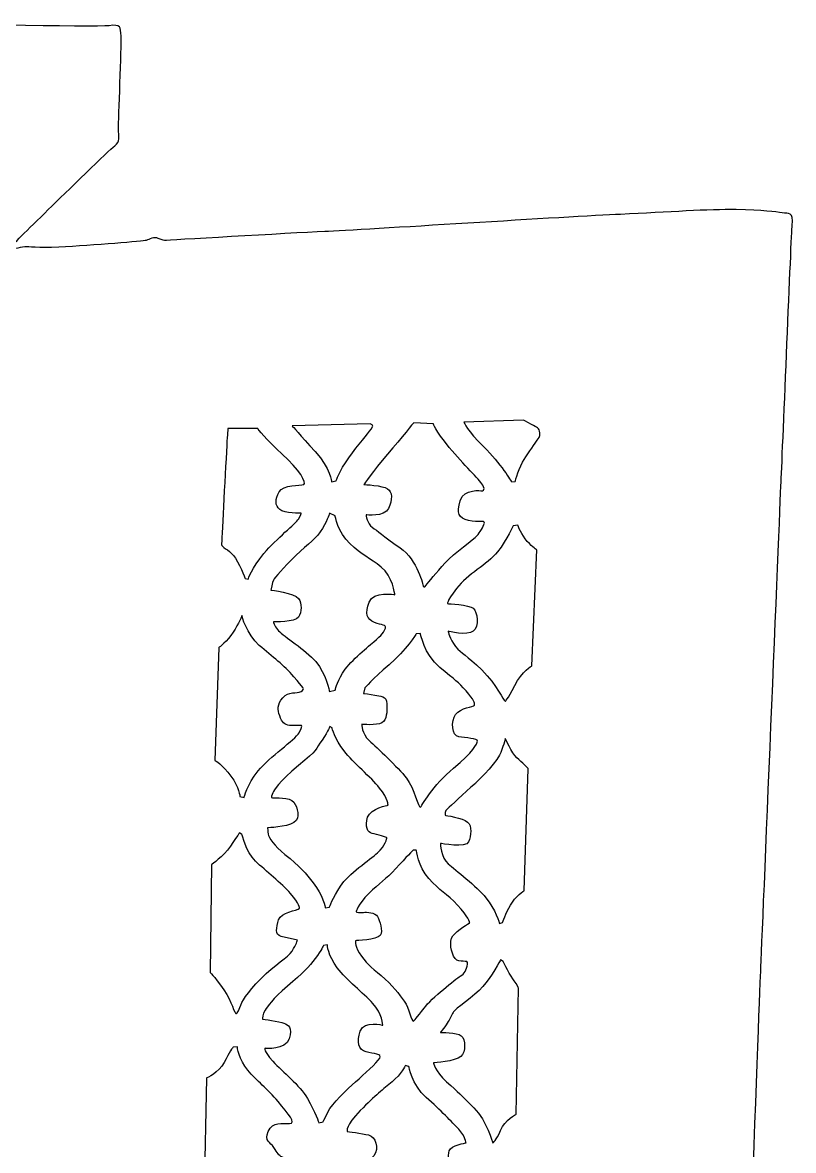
# Model space of a CAD drawing. Header units: centimetres. Extents: x -7.1 to 7.1, y -9.5 to 9.5.
# Drawn here: x 3.822 to 7.127, y 4.623 to 9.463 of the extents above; entities that cross this region are included whole.
import ezdxf

# ---------------------------------------------------------------- set-up
doc = ezdxf.new("R2010")
doc.units = ezdxf.units.CM
doc.header["$MEASUREMENT"] = 0
doc.layers.add('Camada 1', color=7, linetype='Continuous')

msp = doc.modelspace()

# ---------------------------------------------------------------- linework, layer by layer
at = {"layer": 'Camada 1'}
msp.add_open_spline([(3.77103, 8.50102), (3.77103, 8.50102), (3.79119, 8.48985), (3.80246, 8.4943), (3.80246, 8.4943), (3.81352, 8.49872), (3.83162, 8.50102), (3.83831, 8.50102), (3.83831, 8.50102), (3.8409, 8.50102), (3.8903, 8.49509), (3.97743, 8.49935), (3.97743, 8.49935), (4.12517, 8.50628), (4.34367, 8.52525), (4.35213, 8.52793), (4.35213, 8.52793), (4.36557, 8.53238), (4.38602, 8.5456), (4.40391, 8.53682), (4.40391, 8.53682), (4.4218, 8.52793), (4.43296, 8.52793), (4.43296, 8.52793), (4.43296, 8.52793), (4.43296, 8.52793), (4.96501, 8.55926), (5.11752, 8.56598), (5.11752, 8.56598), (5.27008, 8.57273), (6.17874, 8.63094), (6.38535, 8.64004), (6.38535, 8.64004), (6.59196, 8.64912), (6.76487, 8.66256), (6.88144, 8.6602), (6.88144, 8.6602), (6.99796, 8.65785), (7.04956, 8.65112), (7.07879, 8.64676), (7.07879, 8.64676), (7.10803, 8.64231), (7.1271, 8.65327), (7.12147, 8.59276), (7.12147, 8.59276), (7.11877, 8.55926), (7.08107, 7.64235), (7.07435, 7.49201), (7.07435, 7.49201), (7.06768, 7.34173), (6.99357, 5.54573), (6.98685, 5.39098), (6.98685, 5.39098), (6.98008, 5.23625), (6.90835, 3.26738), (6.90369, 3.17994), (6.90369, 3.17994), (6.89903, 3.09252), (6.82524, 1.28748), (6.81847, 1.16426), (6.81847, 1.16426), (6.81175, 1.04104), (6.74653, -0.58011), (6.73536, -0.77749), (6.73536, -0.77749), (6.72843, -0.89928), (6.70739, -1.49684), (6.68766, -1.9883), (6.68766, -1.9883), (6.67541, -2.29434), (6.66218, -2.5485), (6.65686, -2.65434), (6.65686, -2.65434), (6.64347, -2.93014), (6.5919, -3.99504), (6.57846, -4.30007), (6.57846, -4.30007), (6.56502, -4.60503), (6.49969, -5.91657), (6.48863, -6.21044), (6.48863, -6.21044), (6.47746, -6.50437), (6.41897, -7.74187), (6.40547, -7.91901), (6.40547, -7.91901), (6.39198, -8.09625), (6.39198, -8.12779), (6.39198, -8.17256), (6.39198, -8.17256), (6.39198, -8.21733), (6.39404, -8.23058), (6.37854, -8.24193), (6.37854, -8.24193), (6.36293, -8.25323), (6.17193, -8.34721), (6.14962, -8.34284), (6.14962, -8.34284), (6.12729, -8.33839), (6.08694, -8.32932), (6.05995, -8.3226), (6.05995, -8.3226), (6.03302, -8.31588), (5.38005, -8.13678), (5.30594, -8.11202), (5.30594, -8.11202), (5.23183, -8.08715), (4.14333, -7.79119), (4.07161, -7.7733), (4.07161, -7.7733), (3.99988, -7.75547), (3.98644, -7.75311), (3.97064, -7.73967), (3.97064, -7.73967), (3.95482, -7.7262), (3.92352, -7.73065), (3.91002, -7.73065), (3.91002, -7.73065), (3.89663, -7.73065), (3.44105, -7.58931), (3.38054, -7.57587), (3.38054, -7.57587), (3.31987, -7.56243), (3.31987, -7.56243), (3.31987, -7.5446), (3.31987, -7.5446), (3.31987, -7.52663), (3.3422, -6.88095), (3.3422, -6.88095), (3.3422, -6.88095), (3.3422, -6.88095), (3.2816, -6.88095), (3.2816, -6.88095), (3.2816, -6.88095), (3.2816, -6.88095), (3.25911, -6.90786), (3.22781, -6.90111), (3.22781, -6.90111), (3.19648, -6.89439), (3.18736, -6.86079), (3.18736, -6.86079), (3.18736, -6.86079), (3.18736, -6.86079), (3.1718, -7.1858), (3.1718, -7.1858), (3.1718, -7.1858), (3.1718, -7.1858), (3.18535, -7.19697), (3.18291, -7.23284), (3.18291, -7.23284), (3.18063, -7.26874), (3.16714, -7.27991), (3.16714, -7.27991), (3.16714, -7.27991), (3.16714, -7.27991), (3.16269, -7.43697), (3.16269, -7.43697), (3.16269, -7.43697), (3.16269, -7.43697), (3.18063, -7.43025), (3.17386, -7.45041), (3.17386, -7.45041), (3.16714, -7.4706), (3.15597, -7.46158), (3.15597, -7.47504), (3.15597, -7.47504), (3.15597, -7.48848), (3.16269, -7.61194), (3.16269, -7.61194), (3.16269, -7.61194), (3.16269, -7.61194), (3.16973, -7.60723), (3.17179, -7.64327), (3.17179, -7.64327), (3.17385, -7.67917), (3.18317, -7.74196), (3.18534, -7.80694), (3.18534, -7.80694), (3.18735, -7.87195), (3.16272, -9.01781), (3.16272, -9.01781), (3.16272, -9.01781), (3.16272, -9.01781), (3.14256, -9.28917), (3.14256, -9.28917), (3.14256, -9.28917), (3.13346, -9.41233), (3.13139, -9.44141), (3.09099, -9.45284), (3.09099, -9.45284), (3.05069, -9.46414), (2.72073, -9.45951), (2.63995, -9.45951), (2.63995, -9.45951), (2.55912, -9.45951), (2.4245, -9.45512), (2.4245, -9.45512), (2.4245, -9.45512), (2.4245, -9.45512), (2.40635, -9.43697), (2.39966, -9.40564), (2.39966, -9.40564), (2.39299, -9.37431), (2.32327, -9.22615), (2.2516, -9.12312), (2.2516, -9.12312), (2.17977, -9.02012), (2.0589, -8.96633), (1.94878, -8.98879), (1.94878, -8.98879), (1.83877, -9.01133), (1.56508, -9.10095), (1.48198, -9.12778), (1.48198, -9.12778), (1.39887, -9.15474), (0.83333, -9.31381), (0.67847, -9.36088), (0.67847, -9.36088), (0.52364, -9.408), (0.38693, -9.42827), (0.29033, -9.42827), (0.29033, -9.42827), (0.19373, -9.42827), (0.11507, -9.41703), (0.02987, -9.35659), (0.02987, -9.35659), (-0.05533, -9.29595), (-0.08208, -9.2443), (-0.10017, -9.2466), (-0.10017, -9.2466), (-0.11827, -9.24888), (-0.11382, -9.25102), (-0.14512, -9.28023), (-0.14512, -9.28023), (-0.17655, -9.30947), (-0.34501, -9.40366), (-0.36062, -9.40366), (-0.36062, -9.40366), (-0.37615, -9.40366), (-0.41663, -9.40567), (-0.43679, -9.40803), (-0.43679, -9.40803), (-0.45698, -9.41038), (-0.64322, -9.4192), (-0.75993, -9.39223), (-0.75993, -9.39223), (-0.81922, -9.37858), (-0.95874, -9.31868), (-1.0932, -9.26785), (-1.0932, -9.26785), (-1.22364, -9.21864), (-1.34836, -9.17871), (-1.44893, -9.13897), (-1.44893, -9.13897), (-1.65327, -9.05822), (-1.85959, -8.98197), (-2.00106, -8.9349), (-2.00106, -8.9349), (-2.14237, -8.88772), (-2.23455, -8.86338), (-2.31975, -8.87455), (-2.31975, -8.87455), (-2.405, -8.88572), (-2.42746, -8.91032), (-2.43863, -8.91699), (-2.43863, -8.91699), (-2.4498, -8.92371), (-2.47467, -8.92607), (-2.47467, -8.92607), (-2.47467, -8.92607), (-2.47467, -8.92607), (-2.88742, -8.91935), (-2.88742, -8.91935), (-2.88742, -8.91935), (-2.88742, -8.91935), (-2.8965, -9.11189), (-2.8965, -9.15689), (-2.8965, -9.15689), (-2.8965, -9.20189), (-2.91896, -9.20187), (-2.94357, -9.19957), (-2.94357, -9.19957), (-2.96818, -9.19729), (-3.17693, -9.19285), (-3.19945, -9.19285), (-3.19945, -9.19285), (-3.22191, -9.19285), (-3.23308, -9.17496), (-3.23308, -9.14808), (-3.23308, -9.14808), (-3.23308, -9.12112), (-3.2375, -8.9597), (-3.2375, -8.9597), (-3.2375, -8.9597), (-3.2375, -8.9597), (-3.25123, -8.9706), (-3.2556, -8.96184), (-3.2556, -8.96184), (-3.26002, -8.95298), (-3.26465, -8.93025), (-3.27581, -8.92818), (-3.27581, -8.92818), (-3.28698, -8.92609), (-3.29343, -8.91265), (-3.29134, -8.8991), (-3.29134, -8.8991), (-3.28925, -8.88574), (-3.30941, -8.71982), (-3.31616, -8.53585), (-3.31616, -8.53585), (-3.32288, -8.35199), (-3.34312, -7.77345), (-3.3364, -7.70622), (-3.3364, -7.70622), (-3.32963, -7.63899), (-3.28026, -7.53363), (-3.28026, -7.53363), (-3.28026, -7.53363), (-3.28026, -7.53363), (-3.28463, -6.99549), (-3.28463, -6.99549), (-3.28463, -6.99549), (-3.28463, -6.99549), (-3.34104, -7.04253), (-3.37009, -7.02917), (-3.37009, -7.02917), (-3.39914, -7.01565), (-3.42179, -6.9776), (-3.4306, -6.99549), (-3.4306, -6.99549), (-3.43946, -7.0133), (-3.44203, -7.01795), (-3.44412, -7.02917), (-3.44412, -7.02917), (-3.44621, -7.04018), (-3.44412, -7.42139), (-3.44854, -7.44158), (-3.44854, -7.44158), (-3.45293, -7.46174), (-3.45754, -7.4619), (-3.47545, -7.4664), (-3.47545, -7.4664), (-3.49334, -7.47077), (-4.53013, -7.77345), (-4.53013, -7.77345), (-4.53013, -7.77345), (-4.53013, -7.77345), (-5.29524, -7.99305), (-5.31106, -8.00207), (-5.31106, -8.00207), (-5.3268, -8.01109), (-5.38954, -8.03342), (-5.4524, -8.04911), (-5.4524, -8.04911), (-5.51532, -8.06501), (-6.20204, -8.25768), (-6.20204, -8.25768), (-6.20204, -8.25768), (-6.20204, -8.25768), (-6.4535, -8.15682), (-6.4535, -8.15682), (-6.4535, -8.15682), (-6.4535, -8.15682), (-6.46231, -8.10168), (-6.46863, -7.99706), (-6.46863, -7.99706), (-6.48443, -7.73861), (-6.50729, -7.2575), (-6.50729, -7.14105), (-6.50729, -7.14105), (-6.50729, -6.97727), (-6.58137, -5.51966), (-6.5791, -5.42107), (-6.5791, -5.42107), (-6.57683, -5.32248), (-6.6712, -3.23969), (-6.67565, -3.09379), (-6.67565, -3.09379), (-6.6801, -2.94795), (-6.74973, -1.237), (-6.75648, -1.11153), (-6.75648, -1.11153), (-6.7632, -0.98593), (-6.77437, -0.55106), (-6.77437, -0.55106), (-6.77437, -0.55106), (-6.77437, -0.55106), (-6.81033, -0.53296), (-6.81033, -0.41861), (-6.81033, -0.41861), (-6.81033, -0.30431), (-6.77892, -0.25737), (-6.77665, -0.24838), (-6.77665, -0.24838), (-6.77437, -0.23928), (-6.78782, -0.10704), (-6.79454, -0.03745), (-6.79454, -0.03745), (-6.80126, 0.03214), (-6.83931, 1.10843), (-6.83931, 1.14876), (-6.83931, 1.14876), (-6.83931, 1.18909), (-6.81685, 1.20252), (-6.81243, 1.22271), (-6.81243, 1.22271), (-6.80798, 1.2429), (-6.80825, 1.25869), (-6.82378, 1.26983), (-6.82378, 1.26983), (-6.83931, 1.28092), (-6.85074, 1.29425), (-6.85074, 1.31899), (-6.85074, 1.31899), (-6.85074, 1.34383), (-6.87744, 2.04778), (-6.87979, 2.14198), (-6.87979, 2.14198), (-6.88207, 2.23617), (-6.95173, 4.03452), (-6.95173, 4.0614), (-6.95173, 4.0614), (-6.95173, 4.08833), (-6.99631, 5.31492), (-7.00094, 5.4875), (-7.00094, 5.4875), (-7.00552, 5.66006), (-7.06153, 7.03701), (-7.06386, 7.06156), (-7.06386, 7.06156), (-7.06614, 7.08617), (-7.11979, 8.4652), (-7.12209, 8.57275), (-7.12209, 8.57275), (-7.12444, 8.68038), (-7.11751, 8.67602), (-7.06825, 8.68038), (-7.06825, 8.68038), (-7.01904, 8.68475), (-6.89108, 8.69618), (-6.74302, 8.6871), (-6.74302, 8.6871), (-6.59483, 8.67802), (-6.07862, 8.66458), (-6.0651, 8.65114), (-6.0651, 8.65114), (-6.05166, 8.63767), (-6.04486, 8.63333), (-6.04486, 8.63333), (-6.04486, 8.63333), (-6.04486, 8.63333), (-6.04486, 8.64468), (-5.99107, 8.64005), (-5.99107, 8.64005), (-5.93715, 8.63539), (-4.85119, 8.57274), (-4.85119, 8.57274), (-4.85119, 8.57274), (-4.85119, 8.57274), (-3.91073, 8.51223), (-3.91073, 8.51223), (-3.91073, 8.51223), (-3.91073, 8.51223), (-3.90401, 8.52797), (-3.90401, 8.52797), (-3.90401, 8.52797), (-3.90401, 8.52797), (-4.02516, 8.59507), (-4.15539, 8.70498), (-4.15539, 8.70498), (-4.28562, 8.81491), (-4.38661, 8.91374), (-4.40005, 8.93834), (-4.40005, 8.93834), (-4.41349, 8.96289), (-4.40677, 9.03227), (-4.40677, 9.04806), (-4.40677, 9.04806), (-4.40677, 9.06378), (-4.41563, 9.28349), (-4.41794, 9.35072), (-4.41794, 9.35072), (-4.42025, 9.41795), (-4.40005, 9.41824), (-4.35735, 9.42266), (-4.35735, 9.42266), (-4.31465, 9.42705), (-3.89258, 9.43377), (-3.79622, 9.43814), (-3.79622, 9.43814), (-3.69986, 9.44256), (-2.67658, 9.44722), (-2.48807, 9.44722), (-2.48807, 9.44722), (-2.29955, 9.44722), (-1.2, 9.45373), (-1.08102, 9.45161), (-1.08102, 9.45161), (-0.96188, 9.4496), (0.05449, 9.45187), (0.20488, 9.45632), (0.20488, 9.45632), (0.35538, 9.46066), (1.19014, 9.45373), (1.68157, 9.45838), (1.68157, 9.45838), (2.17306, 9.46304), (3.09101, 9.45838), (3.24354, 9.45838), (3.24354, 9.45838), (3.39607, 9.45838), (4.14127, 9.44285), (4.19284, 9.4496), (4.19284, 9.4496), (4.24441, 9.45632), (4.24208, 9.44486), (4.24441, 9.40454), (4.24441, 9.40454), (4.24669, 9.36419), (4.23324, 9.04135), (4.23324, 9.00766), (4.23324, 9.00766), (4.23324, 8.97403), (4.24208, 8.95152), (4.21747, 8.93363), (4.21747, 8.93363), (4.19281, 8.91582), (4.00575, 8.73144), (3.93251, 8.66018), (3.93251, 8.66018), (3.84276, 8.5727), (3.77103, 8.50102), (3.77103, 8.50102)], degree=3, knots=[0, 0, 0, 0, 0.0074627, 0.0074627, 0.0074627, 0.0074627, 0.0149254, 0.0149254, 0.0149254, 0.0149254, 0.0223881, 0.0223881, 0.0223881, 0.0223881, 0.0298507, 0.0298507, 0.0298507, 0.0298507, 0.0373134, 0.0373134, 0.0373134, 0.0373134, 0.0447761, 0.0447761, 0.0447761, 0.0447761, 0.0522388, 0.0522388, 0.0522388, 0.0522388, 0.0597015, 0.0597015, 0.0597015, 0.0597015, 0.0671642, 0.0671642, 0.0671642, 0.0671642, 0.0746269, 0.0746269, 0.0746269, 0.0746269, 0.0820896, 0.0820896, 0.0820896, 0.0820896, 0.0895522, 0.0895522, 0.0895522, 0.0895522, 0.0970149, 0.0970149, 0.0970149, 0.0970149, 0.1044776, 0.1044776, 0.1044776, 0.1044776, 0.1119403, 0.1119403, 0.1119403, 0.1119403, 0.119403, 0.119403, 0.119403, 0.119403, 0.1268657, 0.1268657, 0.1268657, 0.1268657, 0.1343284, 0.1343284, 0.1343284, 0.1343284, 0.141791, 0.141791, 0.141791, 0.141791, 0.1492537, 0.1492537, 0.1492537, 0.1492537, 0.1567164, 0.1567164, 0.1567164, 0.1567164, 0.1641791, 0.1641791, 0.1641791, 0.1641791, 0.1716418, 0.1716418, 0.1716418, 0.1716418, 0.1791045, 0.1791045, 0.1791045, 0.1791045, 0.1865672, 0.1865672, 0.1865672, 0.1865672, 0.1940299, 0.1940299, 0.1940299, 0.1940299, 0.2014925, 0.2014925, 0.2014925, 0.2014925, 0.2089552, 0.2089552, 0.2089552, 0.2089552, 0.2164179, 0.2164179, 0.2164179, 0.2164179, 0.2238806, 0.2238806, 0.2238806, 0.2238806, 0.2313433, 0.2313433, 0.2313433, 0.2313433, 0.238806, 0.238806, 0.238806, 0.238806, 0.2462687, 0.2462687, 0.2462687, 0.2462687, 0.2537313, 0.2537313, 0.2537313, 0.2537313, 0.261194, 0.261194, 0.261194, 0.261194, 0.2686567, 0.2686567, 0.2686567, 0.2686567, 0.2761194, 0.2761194, 0.2761194, 0.2761194, 0.2835821, 0.2835821, 0.2835821, 0.2835821, 0.2910448, 0.2910448, 0.2910448, 0.2910448, 0.2985075, 0.2985075, 0.2985075, 0.2985075, 0.3059701, 0.3059701, 0.3059701, 0.3059701, 0.3134328, 0.3134328, 0.3134328, 0.3134328, 0.3208955, 0.3208955, 0.3208955, 0.3208955, 0.3283582, 0.3283582, 0.3283582, 0.3283582, 0.3358209, 0.3358209, 0.3358209, 0.3358209, 0.3432836, 0.3432836, 0.3432836, 0.3432836, 0.3507463, 0.3507463, 0.3507463, 0.3507463, 0.358209, 0.358209, 0.358209, 0.358209, 0.3656716, 0.3656716, 0.3656716, 0.3656716, 0.3731343, 0.3731343, 0.3731343, 0.3731343, 0.380597, 0.380597, 0.380597, 0.380597, 0.3880597, 0.3880597, 0.3880597, 0.3880597, 0.3955224, 0.3955224, 0.3955224, 0.3955224, 0.4029851, 0.4029851, 0.4029851, 0.4029851, 0.4104478, 0.4104478, 0.4104478, 0.4104478, 0.4179104, 0.4179104, 0.4179104, 0.4179104, 0.4253731, 0.4253731, 0.4253731, 0.4253731, 0.4328358, 0.4328358, 0.4328358, 0.4328358, 0.4402985, 0.4402985, 0.4402985, 0.4402985, 0.4477612, 0.4477612, 0.4477612, 0.4477612, 0.4552239, 0.4552239, 0.4552239, 0.4552239, 0.4626866, 0.4626866, 0.4626866, 0.4626866, 0.4701493, 0.4701493, 0.4701493, 0.4701493, 0.4776119, 0.4776119, 0.4776119, 0.4776119, 0.4850746, 0.4850746, 0.4850746, 0.4850746, 0.4925373, 0.4925373, 0.4925373, 0.4925373, 0.5, 0.5, 0.5, 0.5, 0.5074627, 0.5074627, 0.5074627, 0.5074627, 0.5149254, 0.5149254, 0.5149254, 0.5149254, 0.5223881, 0.5223881, 0.5223881, 0.5223881, 0.5298507, 0.5298507, 0.5298507, 0.5298507, 0.5373134, 0.5373134, 0.5373134, 0.5373134, 0.5447761, 0.5447761, 0.5447761, 0.5447761, 0.5522388, 0.5522388, 0.5522388, 0.5522388, 0.5597015, 0.5597015, 0.5597015, 0.5597015, 0.5671642, 0.5671642, 0.5671642, 0.5671642, 0.5746269, 0.5746269, 0.5746269, 0.5746269, 0.5820896, 0.5820896, 0.5820896, 0.5820896, 0.5895522, 0.5895522, 0.5895522, 0.5895522, 0.5970149, 0.5970149, 0.5970149, 0.5970149, 0.6044776, 0.6044776, 0.6044776, 0.6044776, 0.6119403, 0.6119403, 0.6119403, 0.6119403, 0.619403, 0.619403, 0.619403, 0.619403, 0.6268657, 0.6268657, 0.6268657, 0.6268657, 0.6343284, 0.6343284, 0.6343284, 0.6343284, 0.641791, 0.641791, 0.641791, 0.641791, 0.6492537, 0.6492537, 0.6492537, 0.6492537, 0.6567164, 0.6567164, 0.6567164, 0.6567164, 0.6641791, 0.6641791, 0.6641791, 0.6641791, 0.6716418, 0.6716418, 0.6716418, 0.6716418, 0.6791045, 0.6791045, 0.6791045, 0.6791045, 0.6865672, 0.6865672, 0.6865672, 0.6865672, 0.6940299, 0.6940299, 0.6940299, 0.6940299, 0.7014925, 0.7014925, 0.7014925, 0.7014925, 0.7089552, 0.7089552, 0.7089552, 0.7089552, 0.7164179, 0.7164179, 0.7164179, 0.7164179, 0.7238806, 0.7238806, 0.7238806, 0.7238806, 0.7313433, 0.7313433, 0.7313433, 0.7313433, 0.738806, 0.738806, 0.738806, 0.738806, 0.7462687, 0.7462687, 0.7462687, 0.7462687, 0.7537313, 0.7537313, 0.7537313, 0.7537313, 0.761194, 0.761194, 0.761194, 0.761194, 0.7686567, 0.7686567, 0.7686567, 0.7686567, 0.7761194, 0.7761194, 0.7761194, 0.7761194, 0.7835821, 0.7835821, 0.7835821, 0.7835821, 0.7910448, 0.7910448, 0.7910448, 0.7910448, 0.7985075, 0.7985075, 0.7985075, 0.7985075, 0.8059701, 0.8059701, 0.8059701, 0.8059701, 0.8134328, 0.8134328, 0.8134328, 0.8134328, 0.8208955, 0.8208955, 0.8208955, 0.8208955, 0.8283582, 0.8283582, 0.8283582, 0.8283582, 0.8358209, 0.8358209, 0.8358209, 0.8358209, 0.8432836, 0.8432836, 0.8432836, 0.8432836, 0.8507463, 0.8507463, 0.8507463, 0.8507463, 0.858209, 0.858209, 0.858209, 0.858209, 0.8656716, 0.8656716, 0.8656716, 0.8656716, 0.8731343, 0.8731343, 0.8731343, 0.8731343, 0.880597, 0.880597, 0.880597, 0.880597, 0.8880597, 0.8880597, 0.8880597, 0.8880597, 0.8955224, 0.8955224, 0.8955224, 0.8955224, 0.9029851, 0.9029851, 0.9029851, 0.9029851, 0.9104478, 0.9104478, 0.9104478, 0.9104478, 0.9179104, 0.9179104, 0.9179104, 0.9179104, 0.9253731, 0.9253731, 0.9253731, 0.9253731, 0.9328358, 0.9328358, 0.9328358, 0.9328358, 0.9402985, 0.9402985, 0.9402985, 0.9402985, 0.9477612, 0.9477612, 0.9477612, 0.9477612, 0.9552239, 0.9552239, 0.9552239, 0.9552239, 0.9626866, 0.9626866, 0.9626866, 0.9626866, 0.9701493, 0.9701493, 0.9701493, 0.9701493, 0.9776119, 0.9776119, 0.9776119, 0.9776119, 0.9850746, 0.9850746, 0.9850746, 0.9850746, 1, 1, 1, 1], dxfattribs=at)
at = {"layer": 'Camada 1', "color": 7}
for points, knots in [([(5.58419, 7.7409), (5.58419, 7.7409), (5.58853, 7.71629), (5.65147, 7.64001), (5.65147, 7.64001), (5.71441, 7.56362), (5.77932, 7.50341), (5.79524, 7.47851), (5.79524, 7.47851), (5.81096, 7.45377), (5.79079, 7.45377), (5.79079, 7.45377), (5.79079, 7.45377), (5.79079, 7.45377), (5.71411, 7.46507), (5.69861, 7.41128), (5.69861, 7.41128), (5.68305, 7.35749), (5.68977, 7.33706), (5.73457, 7.3259), (5.73457, 7.3259), (5.77931, 7.31473), (5.80423, 7.33061), (5.80196, 7.31473), (5.80196, 7.31473), (5.79958, 7.29899), (5.78151, 7.27417), (5.77034, 7.26073), (5.77034, 7.26073), (5.75917, 7.24729), (5.67165, 7.18673), (5.6336, 7.14431), (5.6336, 7.14431), (5.59553, 7.10187), (5.56187, 7.06147), (5.55277, 7.048), (5.55277, 7.048), (5.54377, 7.03456), (5.53933, 7.04565), (5.53933, 7.04565), (5.53933, 7.04565), (5.53933, 7.04565), (5.517, 7.15564), (5.44067, 7.20943), (5.44067, 7.20943), (5.36428, 7.26319), (5.34389, 7.28137), (5.32161, 7.2969), (5.32161, 7.2969), (5.29928, 7.31246), (5.29462, 7.35074), (5.29462, 7.35074), (5.29462, 7.35074), (5.29462, 7.35074), (5.37339, 7.33957), (5.39125, 7.37767), (5.39125, 7.37767), (5.40914, 7.41572), (5.40697, 7.44932), (5.3868, 7.46279), (5.3868, 7.46279), (5.36664, 7.47623), (5.28583, 7.48068), (5.28583, 7.48068), (5.28583, 7.48068), (5.28583, 7.48068), (5.32406, 7.53675), (5.3868, 7.61078), (5.3868, 7.61078), (5.44948, 7.68481), (5.49893, 7.74553), (5.49893, 7.74553), (5.49893, 7.74553), (5.49893, 7.74553), (5.58419, 7.7409), (5.58419, 7.7409)], [0, 0, 0, 0, 0.05, 0.05, 0.05, 0.05, 0.1, 0.1, 0.1, 0.1, 0.15, 0.15, 0.15, 0.15, 0.2, 0.2, 0.2, 0.2, 0.25, 0.25, 0.25, 0.25, 0.3, 0.3, 0.3, 0.3, 0.35, 0.35, 0.35, 0.35, 0.4, 0.4, 0.4, 0.4, 0.45, 0.45, 0.45, 0.45, 0.5, 0.5, 0.5, 0.5, 0.55, 0.55, 0.55, 0.55, 0.6, 0.6, 0.6, 0.6, 0.65, 0.65, 0.65, 0.65, 0.7, 0.7, 0.7, 0.7, 0.75, 0.75, 0.75, 0.75, 0.8, 0.8, 0.8, 0.8, 0.85, 0.85, 0.85, 0.85, 0.9, 0.9, 0.9, 0.9, 1, 1, 1, 1]), ([(5.71442, 7.74749), (5.71442, 7.74749), (5.97022, 7.75651), (5.97022, 7.75651), (5.97022, 7.75651), (5.97022, 7.75651), (5.97932, 7.75206), (6.0039, 7.73862), (6.0039, 7.73862), (6.02851, 7.72515), (6.03779, 7.72285), (6.03986, 7.70264), (6.03986, 7.70264), (6.04192, 7.68245), (6.0352, 7.68039), (6.02848, 7.67137), (6.02848, 7.67137), (6.02176, 7.66229), (5.99271, 7.61732), (5.97257, 7.58826), (5.97257, 7.58826), (5.9523, 7.55929), (5.93423, 7.49412), (5.93423, 7.49412), (5.93423, 7.49412), (5.93423, 7.49412), (5.91862, 7.49198), (5.91862, 7.49198), (5.91862, 7.49198), (5.91862, 7.49198), (5.87129, 7.57252), (5.79956, 7.64213), (5.79956, 7.64213), (5.72786, 7.71169), (5.71442, 7.74749), (5.71442, 7.74749)], [0, 0, 0, 0, 0.1, 0.1, 0.1, 0.1, 0.2, 0.2, 0.2, 0.2, 0.3, 0.3, 0.3, 0.3, 0.4, 0.4, 0.4, 0.4, 0.5, 0.5, 0.5, 0.5, 0.6, 0.6, 0.6, 0.6, 0.7, 0.7, 0.7, 0.7, 0.8, 0.8, 0.8, 0.8, 1, 1, 1, 1]), ([(4.83013, 7.72071), (4.83013, 7.72071), (4.86402, 7.67573), (4.9357, 7.6108), (4.9357, 7.6108), (5.00753, 7.54584), (5.04339, 7.48507), (5.0277, 7.4807), (5.0277, 7.4807), (5.01188, 7.47625), (4.94041, 7.4807), (4.92229, 7.44935), (4.92229, 7.44935), (4.90419, 7.418), (4.90419, 7.39088), (4.92441, 7.37304), (4.92441, 7.37304), (4.94462, 7.35515), (5.01654, 7.35748), (5.01654, 7.35748), (5.01654, 7.35748), (5.01654, 7.35748), (5.01633, 7.35285), (5.00516, 7.33264), (5.00516, 7.33264), (4.99405, 7.31248), (4.91089, 7.24967), (4.85705, 7.18474), (4.85705, 7.18474), (4.80321, 7.11978), (4.78971, 7.07499), (4.78971, 7.07499), (4.78971, 7.07499), (4.78971, 7.07499), (4.77622, 7.07703), (4.77622, 7.07703), (4.77622, 7.07703), (4.77622, 7.07703), (4.7495, 7.14897), (4.72703, 7.17585), (4.72703, 7.17585), (4.70454, 7.20273), (4.67525, 7.21175), (4.67525, 7.22292), (4.67525, 7.22292), (4.67525, 7.23112), (4.68978, 7.50822), (4.69758, 7.64837), (4.69758, 7.64837), (4.70033, 7.69946), (4.70218, 7.72068), (4.70218, 7.72068), (4.70218, 7.72068), (4.70218, 7.72068), (4.83013, 7.72069), (4.83013, 7.72069), (4.83013, 7.72069), (4.83013, 7.72069), (4.83013, 7.72071), (4.83013, 7.72071)], [0, 0, 0, 0, 0.0625, 0.0625, 0.0625, 0.0625, 0.125, 0.125, 0.125, 0.125, 0.1875, 0.1875, 0.1875, 0.1875, 0.25, 0.25, 0.25, 0.25, 0.3125, 0.3125, 0.3125, 0.3125, 0.375, 0.375, 0.375, 0.375, 0.4375, 0.4375, 0.4375, 0.4375, 0.5, 0.5, 0.5, 0.5, 0.5625, 0.5625, 0.5625, 0.5625, 0.625, 0.625, 0.625, 0.625, 0.6875, 0.6875, 0.6875, 0.6875, 0.75, 0.75, 0.75, 0.75, 0.8125, 0.8125, 0.8125, 0.8125, 0.875, 0.875, 0.875, 0.875, 1, 1, 1, 1]), ([(5.31275, 7.7409), (5.31275, 7.7409), (5.33296, 7.73862), (5.3172, 7.71841), (5.3172, 7.71841), (5.30138, 7.69825), (5.26315, 7.65319), (5.22068, 7.59498), (5.22068, 7.59498), (5.17821, 7.53677), (5.16673, 7.4964), (5.16673, 7.4964), (5.16673, 7.4964), (5.16673, 7.4964), (5.14657, 7.49198), (5.14657, 7.49198), (5.14657, 7.49198), (5.14657, 7.49198), (5.14239, 7.55006), (5.07717, 7.62186), (5.07717, 7.62186), (5.0119, 7.6938), (4.97822, 7.73185), (4.97822, 7.73185), (4.97822, 7.73185), (4.97822, 7.73185), (5.31275, 7.7409), (5.31275, 7.7409)], [0, 0, 0, 0, 0.125, 0.125, 0.125, 0.125, 0.25, 0.25, 0.25, 0.25, 0.375, 0.375, 0.375, 0.375, 0.5, 0.5, 0.5, 0.5, 0.625, 0.625, 0.625, 0.625, 0.75, 0.75, 0.75, 0.75, 1, 1, 1, 1]), ([(5.16236, 7.34609), (5.16236, 7.34609), (5.17331, 7.2768), (5.22499, 7.22737), (5.22499, 7.22737), (5.27677, 7.17795), (5.31066, 7.1645), (5.35987, 7.12648), (5.35987, 7.12648), (5.40916, 7.08841), (5.41816, 7.00768), (5.41816, 7.00768), (5.41816, 7.00768), (5.41816, 7.00768), (5.32603, 7.02541), (5.3082, 6.97622), (5.3082, 6.97622), (5.29021, 6.92701), (5.29703, 6.90219), (5.33064, 6.88872), (5.33064, 6.88872), (5.36432, 6.87528), (5.38221, 6.87994), (5.37776, 6.86417), (5.37776, 6.86417), (5.37342, 6.84837), (5.36199, 6.83512), (5.32836, 6.80588), (5.32836, 6.80588), (5.29468, 6.77664), (5.22067, 6.7164), (5.19369, 6.67137), (5.19369, 6.67137), (5.1667, 6.62639), (5.16236, 6.59742), (5.16236, 6.59742), (5.16236, 6.59742), (5.16236, 6.59742), (5.13765, 6.59271), (5.13765, 6.59271), (5.13765, 6.59271), (5.13765, 6.59271), (5.124, 6.6688), (5.07915, 6.72056), (5.07915, 6.72056), (5.03441, 6.77229), (4.94241, 6.8284), (4.91998, 6.85301), (4.91998, 6.85301), (4.89744, 6.87764), (4.89744, 6.89108), (4.89744, 6.89108), (4.89744, 6.89108), (4.89744, 6.89108), (4.99171, 6.8887), (5.00513, 6.91124), (5.00513, 6.91124), (5.01862, 6.9337), (5.02069, 6.96947), (5.00513, 6.99191), (5.00513, 6.99191), (4.98957, 7.01445), (4.88628, 7.02787), (4.88628, 7.02787), (4.88628, 7.02787), (4.88628, 7.02787), (4.89279, 7.06131), (4.89745, 7.07031), (4.89745, 7.07031), (4.90205, 7.07941), (4.94013, 7.12436), (4.99402, 7.17588), (4.99402, 7.17588), (5.04781, 7.22737), (5.08385, 7.2497), (5.10848, 7.2923), (5.10848, 7.2923), (5.13309, 7.335), (5.13764, 7.35752), (5.13764, 7.35752), (5.13764, 7.35752), (5.13764, 7.35752), (5.16236, 7.34609), (5.16236, 7.34609)], [0, 0, 0, 0, 0.0454545, 0.0454545, 0.0454545, 0.0454545, 0.0909091, 0.0909091, 0.0909091, 0.0909091, 0.1363636, 0.1363636, 0.1363636, 0.1363636, 0.1818182, 0.1818182, 0.1818182, 0.1818182, 0.2272727, 0.2272727, 0.2272727, 0.2272727, 0.2727273, 0.2727273, 0.2727273, 0.2727273, 0.3181818, 0.3181818, 0.3181818, 0.3181818, 0.3636364, 0.3636364, 0.3636364, 0.3636364, 0.4090909, 0.4090909, 0.4090909, 0.4090909, 0.4545455, 0.4545455, 0.4545455, 0.4545455, 0.5, 0.5, 0.5, 0.5, 0.5454545, 0.5454545, 0.5454545, 0.5454545, 0.5909091, 0.5909091, 0.5909091, 0.5909091, 0.6363636, 0.6363636, 0.6363636, 0.6363636, 0.6818182, 0.6818182, 0.6818182, 0.6818182, 0.7272727, 0.7272727, 0.7272727, 0.7272727, 0.7727273, 0.7727273, 0.7727273, 0.7727273, 0.8181818, 0.8181818, 0.8181818, 0.8181818, 0.8636364, 0.8636364, 0.8636364, 0.8636364, 0.9090909, 0.9090909, 0.9090909, 0.9090909, 1, 1, 1, 1]), ([(5.94564, 7.30574), (5.94564, 7.30574), (5.96146, 7.26325), (5.98604, 7.23637), (5.98604, 7.23637), (6.01065, 7.20946), (6.02639, 7.20047), (6.02639, 7.20047), (6.02639, 7.20047), (6.02639, 7.20047), (6.00618, 6.70268), (6.00618, 6.70268), (6.00618, 6.70268), (6.00618, 6.70268), (5.96371, 6.68035), (5.93207, 6.61756), (5.93207, 6.61756), (5.90056, 6.55469), (5.89177, 6.55028), (5.89177, 6.55028), (5.89177, 6.55028), (5.88267, 6.55491), (5.85809, 6.61756), (5.7908, 6.68479), (5.7908, 6.68479), (5.72341, 6.7521), (5.70534, 6.7521), (5.67835, 6.7857), (5.67835, 6.7857), (5.65147, 6.81933), (5.64702, 6.85066), (5.64702, 6.85066), (5.64702, 6.85066), (5.64702, 6.85066), (5.72785, 6.83047), (5.75471, 6.85066), (5.75471, 6.85066), (5.7817, 6.8709), (5.7726, 6.9335), (5.75471, 6.9493), (5.75471, 6.9493), (5.73682, 6.96504), (5.64475, 6.96949), (5.64475, 6.96949), (5.64475, 6.96949), (5.64475, 6.96949), (5.63586, 6.97203), (5.68304, 7.03463), (5.68304, 7.03463), (5.73011, 7.09723), (5.81322, 7.13528), (5.85806, 7.1915), (5.85806, 7.1915), (5.90291, 7.24757), (5.92534, 7.30368), (5.92534, 7.30368), (5.92534, 7.30368), (5.92534, 7.30368), (5.94564, 7.30574), (5.94564, 7.30574)], [0, 0, 0, 0, 0.0625, 0.0625, 0.0625, 0.0625, 0.125, 0.125, 0.125, 0.125, 0.1875, 0.1875, 0.1875, 0.1875, 0.25, 0.25, 0.25, 0.25, 0.3125, 0.3125, 0.3125, 0.3125, 0.375, 0.375, 0.375, 0.375, 0.4375, 0.4375, 0.4375, 0.4375, 0.5, 0.5, 0.5, 0.5, 0.5625, 0.5625, 0.5625, 0.5625, 0.625, 0.625, 0.625, 0.625, 0.6875, 0.6875, 0.6875, 0.6875, 0.75, 0.75, 0.75, 0.75, 0.8125, 0.8125, 0.8125, 0.8125, 0.875, 0.875, 0.875, 0.875, 1, 1, 1, 1]), ([(4.76282, 6.91794), (4.76282, 6.91794), (4.78071, 6.83954), (4.83688, 6.79007), (4.83688, 6.79007), (4.89305, 6.74073), (4.94462, 6.70495), (4.98494, 6.65561), (4.98494, 6.65561), (5.02545, 6.60619), (5.03672, 6.60383), (5.01656, 6.59269), (5.01656, 6.59269), (4.9964, 6.58158), (4.96251, 6.59481), (4.9379, 6.56576), (4.9379, 6.56576), (4.91324, 6.53679), (4.91536, 6.51427), (4.92441, 6.48736), (4.92441, 6.48736), (4.93346, 6.46048), (4.94462, 6.44931), (4.96703, 6.44704), (4.96703, 6.44704), (4.98963, 6.44474), (5.01653, 6.44704), (5.01653, 6.44704), (5.01653, 6.44704), (5.01653, 6.44704), (5.02542, 6.44725), (5.00753, 6.41569), (5.00753, 6.41569), (4.98959, 6.38418), (4.88164, 6.3125), (4.83246, 6.25194), (4.83246, 6.25194), (4.78322, 6.19143), (4.77184, 6.13764), (4.77184, 6.13764), (4.77184, 6.13764), (4.77184, 6.13764), (4.75395, 6.14209), (4.75395, 6.14209), (4.75395, 6.14209), (4.75395, 6.14209), (4.75141, 6.18014), (4.71572, 6.22951), (4.71572, 6.22951), (4.67995, 6.27893), (4.64621, 6.29674), (4.64621, 6.29674), (4.64621, 6.29674), (4.64621, 6.29674), (4.6641, 6.78109), (4.6641, 6.78109), (4.6641, 6.78109), (4.6641, 6.78109), (4.70011, 6.80826), (4.72472, 6.84631), (4.72472, 6.84631), (4.74932, 6.88434), (4.76282, 6.91794), (4.76282, 6.91794)], [0, 0, 0, 0, 0.0588235, 0.0588235, 0.0588235, 0.0588235, 0.1176471, 0.1176471, 0.1176471, 0.1176471, 0.1764706, 0.1764706, 0.1764706, 0.1764706, 0.2352941, 0.2352941, 0.2352941, 0.2352941, 0.2941176, 0.2941176, 0.2941176, 0.2941176, 0.3529412, 0.3529412, 0.3529412, 0.3529412, 0.4117647, 0.4117647, 0.4117647, 0.4117647, 0.4705882, 0.4705882, 0.4705882, 0.4705882, 0.5294118, 0.5294118, 0.5294118, 0.5294118, 0.5882353, 0.5882353, 0.5882353, 0.5882353, 0.6470588, 0.6470588, 0.6470588, 0.6470588, 0.7058824, 0.7058824, 0.7058824, 0.7058824, 0.7647059, 0.7647059, 0.7647059, 0.7647059, 0.8235294, 0.8235294, 0.8235294, 0.8235294, 0.8823529, 0.8823529, 0.8823529, 0.8823529, 1, 1, 1, 1]), ([(5.52818, 6.84158), (5.52818, 6.84158), (5.54189, 6.75398), (5.61129, 6.69574), (5.61129, 6.69574), (5.68074, 6.63753), (5.68768, 6.63544), (5.72342, 6.59501), (5.72342, 6.59501), (5.75919, 6.55469), (5.76136, 6.5436), (5.75919, 6.53445), (5.75919, 6.53445), (5.75713, 6.52543), (5.69863, 6.52334), (5.67836, 6.4941), (5.67836, 6.4941), (5.6582, 6.46494), (5.66264, 6.40205), (5.69191, 6.39769), (5.69191, 6.39769), (5.72115, 6.39327), (5.7748, 6.39097), (5.77263, 6.3798), (5.77263, 6.3798), (5.77062, 6.36863), (5.75506, 6.33247), (5.66957, 6.26309), (5.66957, 6.26309), (5.58419, 6.19369), (5.52818, 6.09495), (5.52818, 6.09495), (5.52818, 6.09495), (5.51686, 6.09495), (5.50357, 6.17356), (5.46767, 6.22068), (5.46767, 6.22068), (5.43161, 6.26775), (5.34178, 6.35078), (5.30821, 6.38213), (5.30821, 6.38213), (5.27448, 6.41346), (5.27678, 6.4515), (5.27678, 6.4515), (5.27678, 6.4515), (5.27678, 6.4515), (5.33951, 6.44475), (5.362, 6.45822), (5.362, 6.45822), (5.38449, 6.47169), (5.38449, 6.50299), (5.38449, 6.53892), (5.38449, 6.53892), (5.38449, 6.57488), (5.35316, 6.57279), (5.33298, 6.57723), (5.33298, 6.57723), (5.31277, 6.5816), (5.28353, 6.58395), (5.28353, 6.58395), (5.28353, 6.58395), (5.28353, 6.58395), (5.29025, 6.6085), (5.29025, 6.6085), (5.29025, 6.6085), (5.29025, 6.6085), (5.31949, 6.64427), (5.3936, 6.70714), (5.3936, 6.70714), (5.46771, 6.76993), (5.51018, 6.83959), (5.51018, 6.83959), (5.51018, 6.83959), (5.51018, 6.83959), (5.52818, 6.84158), (5.52818, 6.84158)], [0, 0, 0, 0, 0.05, 0.05, 0.05, 0.05, 0.1, 0.1, 0.1, 0.1, 0.15, 0.15, 0.15, 0.15, 0.2, 0.2, 0.2, 0.2, 0.25, 0.25, 0.25, 0.25, 0.3, 0.3, 0.3, 0.3, 0.35, 0.35, 0.35, 0.35, 0.4, 0.4, 0.4, 0.4, 0.45, 0.45, 0.45, 0.45, 0.5, 0.5, 0.5, 0.5, 0.55, 0.55, 0.55, 0.55, 0.6, 0.6, 0.6, 0.6, 0.65, 0.65, 0.65, 0.65, 0.7, 0.7, 0.7, 0.7, 0.75, 0.75, 0.75, 0.75, 0.8, 0.8, 0.8, 0.8, 0.85, 0.85, 0.85, 0.85, 0.9, 0.9, 0.9, 0.9, 1, 1, 1, 1]), ([(5.14882, 6.4359), (5.14882, 6.4359), (5.15999, 6.38865), (5.20039, 6.33716), (5.20039, 6.33716), (5.24079, 6.28567), (5.31501, 6.22508), (5.35313, 6.17801), (5.35313, 6.17801), (5.39126, 6.13094), (5.3889, 6.10406), (5.3889, 6.10406), (5.3889, 6.10406), (5.3889, 6.10406), (5.315, 6.09289), (5.30156, 6.05255), (5.30156, 6.05255), (5.28812, 6.01215), (5.30135, 5.98733), (5.32162, 5.98289), (5.32162, 5.98289), (5.34178, 5.97852), (5.38446, 5.96508), (5.38446, 5.96508), (5.38446, 5.96508), (5.38446, 5.96508), (5.37774, 5.92891), (5.34411, 5.89994), (5.34411, 5.89994), (5.31048, 5.87086), (5.21849, 5.80821), (5.18488, 5.75659), (5.18488, 5.75659), (5.1512, 5.70481), (5.13765, 5.66676), (5.13765, 5.66676), (5.13765, 5.66676), (5.13765, 5.66676), (5.11966, 5.66446), (5.11966, 5.66446), (5.11966, 5.66446), (5.11966, 5.66446), (5.11077, 5.71822), (5.06799, 5.77201), (5.06799, 5.77201), (5.03801, 5.81006), (5.01058, 5.84326), (4.94686, 5.89316), (4.94686, 5.89316), (4.90138, 5.92846), (4.87746, 5.96714), (4.87518, 5.98058), (4.87518, 5.98058), (4.87285, 5.99402), (4.87285, 6.00746), (4.87285, 6.00746), (4.87285, 6.00746), (4.87285, 6.00746), (4.95342, 6.00984), (4.98487, 6.03), (4.98487, 6.03), (5.01649, 6.05019), (5.00048, 6.09496), (4.98487, 6.1175), (4.98487, 6.1175), (4.96937, 6.13996), (4.90203, 6.13539), (4.89298, 6.13539), (4.89298, 6.13539), (4.88393, 6.13539), (4.89086, 6.14883), (4.89531, 6.15785), (4.89531, 6.15785), (4.89976, 6.16687), (4.91965, 6.20518), (5.00511, 6.2745), (5.00511, 6.2745), (5.09057, 6.34387), (5.07684, 6.34152), (5.10608, 6.3842), (5.10608, 6.3842), (5.13532, 6.42688), (5.13976, 6.44265), (5.13976, 6.44265), (5.13976, 6.44265), (5.13976, 6.44265), (5.14882, 6.4359), (5.14882, 6.4359)], [0, 0, 0, 0, 0.0434783, 0.0434783, 0.0434783, 0.0434783, 0.0869565, 0.0869565, 0.0869565, 0.0869565, 0.1304348, 0.1304348, 0.1304348, 0.1304348, 0.173913, 0.173913, 0.173913, 0.173913, 0.2173913, 0.2173913, 0.2173913, 0.2173913, 0.2608696, 0.2608696, 0.2608696, 0.2608696, 0.3043478, 0.3043478, 0.3043478, 0.3043478, 0.3478261, 0.3478261, 0.3478261, 0.3478261, 0.3913043, 0.3913043, 0.3913043, 0.3913043, 0.4347826, 0.4347826, 0.4347826, 0.4347826, 0.4782609, 0.4782609, 0.4782609, 0.4782609, 0.5217391, 0.5217391, 0.5217391, 0.5217391, 0.5652174, 0.5652174, 0.5652174, 0.5652174, 0.6086957, 0.6086957, 0.6086957, 0.6086957, 0.6521739, 0.6521739, 0.6521739, 0.6521739, 0.6956522, 0.6956522, 0.6956522, 0.6956522, 0.7391304, 0.7391304, 0.7391304, 0.7391304, 0.7826087, 0.7826087, 0.7826087, 0.7826087, 0.826087, 0.826087, 0.826087, 0.826087, 0.8695652, 0.8695652, 0.8695652, 0.8695652, 0.9130435, 0.9130435, 0.9130435, 0.9130435, 1, 1, 1, 1]), ([(5.89177, 6.39097), (5.89177, 6.39097), (5.91844, 6.32832), (5.94096, 6.30813), (5.94096, 6.30813), (5.96348, 6.28794), (5.99046, 6.26101), (5.99046, 6.26101), (5.99046, 6.26101), (5.99046, 6.26101), (5.97257, 5.7384), (5.97257, 5.7384), (5.97257, 5.7384), (5.97257, 5.7384), (5.93423, 5.7117), (5.91407, 5.67575), (5.91407, 5.67575), (5.8938, 5.63985), (5.88034, 5.6018), (5.88034, 5.6018), (5.88034, 5.6018), (5.88034, 5.6018), (5.86685, 5.59722), (5.86685, 5.59722), (5.86685, 5.59722), (5.86685, 5.59722), (5.84896, 5.6577), (5.80867, 5.70705), (5.80867, 5.70705), (5.76827, 5.75655), (5.67834, 5.82585), (5.64704, 5.85284), (5.64704, 5.85284), (5.61571, 5.87975), (5.61344, 5.94023), (5.61344, 5.94023), (5.61344, 5.94023), (5.61344, 5.94023), (5.72557, 5.92007), (5.73457, 5.94698), (5.73457, 5.94698), (5.74367, 5.97389), (5.75039, 6.0145), (5.73012, 6.03231), (5.73012, 6.03231), (5.70996, 6.0502), (5.6336, 6.06136), (5.6336, 6.06136), (5.6336, 6.06136), (5.6336, 6.06136), (5.63132, 6.08155), (5.64477, 6.09054), (5.64477, 6.09054), (5.65821, 6.09964), (5.71227, 6.15555), (5.76383, 6.19817), (5.76383, 6.19817), (5.75732, 6.19275), (5.84397, 6.27321), (5.86689, 6.31924), (5.86689, 6.31924), (5.88269, 6.35057), (5.89177, 6.39097), (5.89177, 6.39097)], [0, 0, 0, 0, 0.0588235, 0.0588235, 0.0588235, 0.0588235, 0.1176471, 0.1176471, 0.1176471, 0.1176471, 0.1764706, 0.1764706, 0.1764706, 0.1764706, 0.2352941, 0.2352941, 0.2352941, 0.2352941, 0.2941176, 0.2941176, 0.2941176, 0.2941176, 0.3529412, 0.3529412, 0.3529412, 0.3529412, 0.4117647, 0.4117647, 0.4117647, 0.4117647, 0.4705882, 0.4705882, 0.4705882, 0.4705882, 0.5294118, 0.5294118, 0.5294118, 0.5294118, 0.5882353, 0.5882353, 0.5882353, 0.5882353, 0.6470588, 0.6470588, 0.6470588, 0.6470588, 0.7058824, 0.7058824, 0.7058824, 0.7058824, 0.7647059, 0.7647059, 0.7647059, 0.7647059, 0.8235294, 0.8235294, 0.8235294, 0.8235294, 0.8823529, 0.8823529, 0.8823529, 0.8823529, 1, 1, 1, 1]), ([(4.76282, 5.97849), (4.76282, 5.97849), (4.7788, 5.90676), (4.82132, 5.86414), (4.82132, 5.86414), (4.86379, 5.82154), (4.93324, 5.76976), (4.9715, 5.72497), (4.9715, 5.72497), (5.00984, 5.6802), (5.00984, 5.66232), (5.00984, 5.66232), (5.00984, 5.66232), (4.99846, 5.651), (4.92901, 5.64655), (4.92001, 5.61298), (4.92001, 5.61298), (4.91091, 5.57935), (4.90191, 5.54802), (4.93118, 5.5413), (4.93118, 5.5413), (4.93118, 5.5413), (5.00079, 5.52548), (5.00079, 5.52548), (5.00079, 5.52548), (5.00079, 5.52548), (4.99608, 5.50767), (4.97819, 5.47836), (4.97819, 5.47836), (4.9603, 5.44918), (4.90419, 5.42251), (4.84362, 5.35964), (4.84362, 5.35964), (4.78295, 5.29683), (4.76067, 5.26082), (4.75395, 5.23626), (4.75395, 5.23626), (4.74718, 5.21165), (4.73585, 5.20927), (4.73585, 5.20927), (4.73585, 5.20927), (4.72468, 5.22718), (4.71352, 5.27679), (4.67084, 5.33272), (4.67084, 5.33272), (4.62816, 5.38865), (4.62578, 5.38635), (4.62578, 5.38635), (4.62578, 5.38635), (4.62578, 5.38635), (4.63271, 5.85067), (4.63271, 5.85067), (4.63271, 5.85067), (4.63271, 5.85067), (4.68221, 5.88202), (4.71354, 5.92907), (4.71354, 5.92907), (4.74492, 5.97614), (4.75161, 5.98524), (4.75161, 5.98524), (4.75161, 5.98524), (4.75161, 5.98524), (4.76282, 5.97849), (4.76282, 5.97849)], [0, 0, 0, 0, 0.0588235, 0.0588235, 0.0588235, 0.0588235, 0.1176471, 0.1176471, 0.1176471, 0.1176471, 0.1764706, 0.1764706, 0.1764706, 0.1764706, 0.2352941, 0.2352941, 0.2352941, 0.2352941, 0.2941176, 0.2941176, 0.2941176, 0.2941176, 0.3529412, 0.3529412, 0.3529412, 0.3529412, 0.4117647, 0.4117647, 0.4117647, 0.4117647, 0.4705882, 0.4705882, 0.4705882, 0.4705882, 0.5294118, 0.5294118, 0.5294118, 0.5294118, 0.5882353, 0.5882353, 0.5882353, 0.5882353, 0.6470588, 0.6470588, 0.6470588, 0.6470588, 0.7058824, 0.7058824, 0.7058824, 0.7058824, 0.7647059, 0.7647059, 0.7647059, 0.7647059, 0.8235294, 0.8235294, 0.8235294, 0.8235294, 0.8823529, 0.8823529, 0.8823529, 0.8823529, 1, 1, 1, 1]), ([(5.51016, 5.91118), (5.51016, 5.91118), (5.51704, 5.84368), (5.56421, 5.78989), (5.56421, 5.78989), (5.61128, 5.7361), (5.64033, 5.72515), (5.68751, 5.67575), (5.68751, 5.67575), (5.73458, 5.62641), (5.73902, 5.5995), (5.73902, 5.5995), (5.73902, 5.5995), (5.73902, 5.5995), (5.68518, 5.56799), (5.66729, 5.54336), (5.66729, 5.54336), (5.6494, 5.51875), (5.65845, 5.47163), (5.67634, 5.44708), (5.67634, 5.44708), (5.69423, 5.42247), (5.73484, 5.44687), (5.73013, 5.42226), (5.73013, 5.42226), (5.72558, 5.39765), (5.71648, 5.38194), (5.69862, 5.37077), (5.69862, 5.37077), (5.68076, 5.3596), (5.57511, 5.27639), (5.54379, 5.23387), (5.54379, 5.23387), (5.51241, 5.19143), (5.499, 5.17794), (5.499, 5.17794), (5.499, 5.17794), (5.48783, 5.17566), (5.48111, 5.23387), (5.45855, 5.26314), (5.45855, 5.26314), (5.43606, 5.29238), (5.40936, 5.33273), (5.35989, 5.37307), (5.35989, 5.37307), (5.31467, 5.41001), (5.29218, 5.42898), (5.26562, 5.4715), (5.26562, 5.4715), (5.24308, 5.50738), (5.2498, 5.52312), (5.2498, 5.52312), (5.2498, 5.52312), (5.2498, 5.52312), (5.3418, 5.52547), (5.35526, 5.54572), (5.35526, 5.54572), (5.3687, 5.56588), (5.35314, 5.60851), (5.34409, 5.62639), (5.34409, 5.62639), (5.33504, 5.64427), (5.29702, 5.64637), (5.28347, 5.64428), (5.28347, 5.64428), (5.27003, 5.64214), (5.25214, 5.64656), (5.25214, 5.64656), (5.25214, 5.64656), (5.25214, 5.64656), (5.25886, 5.67791), (5.30598, 5.72498), (5.30598, 5.72498), (5.3531, 5.77202), (5.37792, 5.78345), (5.42277, 5.8328), (5.42277, 5.8328), (5.46762, 5.88222), (5.49662, 5.9112), (5.49662, 5.9112), (5.49662, 5.9112), (5.49662, 5.9112), (5.51016, 5.91118), (5.51016, 5.91118)], [0, 0, 0, 0, 0.0454545, 0.0454545, 0.0454545, 0.0454545, 0.0909091, 0.0909091, 0.0909091, 0.0909091, 0.1363636, 0.1363636, 0.1363636, 0.1363636, 0.1818182, 0.1818182, 0.1818182, 0.1818182, 0.2272727, 0.2272727, 0.2272727, 0.2272727, 0.2727273, 0.2727273, 0.2727273, 0.2727273, 0.3181818, 0.3181818, 0.3181818, 0.3181818, 0.3636364, 0.3636364, 0.3636364, 0.3636364, 0.4090909, 0.4090909, 0.4090909, 0.4090909, 0.4545455, 0.4545455, 0.4545455, 0.4545455, 0.5, 0.5, 0.5, 0.5, 0.5454545, 0.5454545, 0.5454545, 0.5454545, 0.5909091, 0.5909091, 0.5909091, 0.5909091, 0.6363636, 0.6363636, 0.6363636, 0.6363636, 0.6818182, 0.6818182, 0.6818182, 0.6818182, 0.7272727, 0.7272727, 0.7272727, 0.7272727, 0.7727273, 0.7727273, 0.7727273, 0.7727273, 0.8181818, 0.8181818, 0.8181818, 0.8181818, 0.8636364, 0.8636364, 0.8636364, 0.8636364, 0.9090909, 0.9090909, 0.9090909, 0.9090909, 1, 1, 1, 1]), ([(5.12868, 5.50533), (5.12868, 5.50533), (5.13096, 5.46054), (5.17136, 5.40667), (5.17136, 5.40667), (5.21176, 5.35291), (5.28349, 5.29883), (5.32392, 5.25406), (5.32392, 5.25406), (5.36432, 5.20927), (5.3667, 5.15992), (5.3667, 5.15992), (5.3667, 5.15992), (5.3667, 5.15992), (5.28793, 5.18238), (5.27007, 5.13529), (5.27007, 5.13529), (5.25218, 5.08825), (5.26314, 5.05435), (5.29468, 5.04552), (5.29468, 5.04552), (5.32619, 5.03674), (5.36673, 5.0388), (5.35318, 5.01856), (5.35318, 5.01856), (5.33969, 4.99837), (5.28796, 4.95133), (5.24983, 4.9177), (5.24983, 4.9177), (5.21178, 4.88407), (5.14916, 4.82369), (5.13098, 4.78782), (5.13098, 4.78782), (5.11288, 4.75184), (5.11082, 4.74512), (5.11082, 4.74512), (5.11082, 4.74512), (5.11082, 4.74512), (5.09272, 4.74078), (5.09272, 4.74078), (5.09272, 4.74078), (5.09272, 4.74078), (5.07716, 4.78782), (5.04343, 4.84606), (5.04343, 4.84606), (5.00983, 4.90429), (4.93791, 4.95835), (4.89513, 5.00539), (4.89513, 5.00539), (4.85251, 5.05243), (4.86174, 5.06132), (4.86174, 5.06132), (4.86174, 5.06132), (4.86174, 5.06132), (4.94908, 5.05224), (4.9648, 5.10167), (4.9648, 5.10167), (4.98062, 5.15101), (4.96062, 5.16215), (4.94247, 5.1689), (4.94247, 5.1689), (4.92443, 5.17562), (4.85039, 5.18679), (4.85039, 5.18679), (4.85039, 5.18679), (4.85039, 5.18679), (4.8506, 5.20949), (4.86177, 5.22502), (4.86177, 5.22502), (4.87294, 5.24055), (4.89082, 5.27188), (4.9581, 5.32802), (4.9581, 5.32802), (5.02549, 5.38419), (5.05028, 5.41131), (5.07722, 5.44703), (5.07722, 5.44703), (5.10416, 5.48275), (5.11294, 5.50288), (5.11294, 5.50288), (5.11294, 5.50288), (5.11294, 5.50288), (5.12868, 5.50533), (5.12868, 5.50533)], [0, 0, 0, 0, 0.0454545, 0.0454545, 0.0454545, 0.0454545, 0.0909091, 0.0909091, 0.0909091, 0.0909091, 0.1363636, 0.1363636, 0.1363636, 0.1363636, 0.1818182, 0.1818182, 0.1818182, 0.1818182, 0.2272727, 0.2272727, 0.2272727, 0.2272727, 0.2727273, 0.2727273, 0.2727273, 0.2727273, 0.3181818, 0.3181818, 0.3181818, 0.3181818, 0.3636364, 0.3636364, 0.3636364, 0.3636364, 0.4090909, 0.4090909, 0.4090909, 0.4090909, 0.4545455, 0.4545455, 0.4545455, 0.4545455, 0.5, 0.5, 0.5, 0.5, 0.5454545, 0.5454545, 0.5454545, 0.5454545, 0.5909091, 0.5909091, 0.5909091, 0.5909091, 0.6363636, 0.6363636, 0.6363636, 0.6363636, 0.6818182, 0.6818182, 0.6818182, 0.6818182, 0.7272727, 0.7272727, 0.7272727, 0.7272727, 0.7727273, 0.7727273, 0.7727273, 0.7727273, 0.8181818, 0.8181818, 0.8181818, 0.8181818, 0.8636364, 0.8636364, 0.8636364, 0.8636364, 0.9090909, 0.9090909, 0.9090909, 0.9090909, 1, 1, 1, 1]), ([(5.88269, 5.43366), (5.88269, 5.43366), (5.91637, 5.36635), (5.92981, 5.35061), (5.92981, 5.35061), (5.94325, 5.33489), (5.9477, 5.31928), (5.9477, 5.31928), (5.9477, 5.31928), (5.9477, 5.31928), (5.93886, 4.77884), (5.93886, 4.77884), (5.93886, 4.77884), (5.93886, 4.77884), (5.88962, 4.754), (5.87163, 4.70918), (5.87163, 4.70918), (5.85343, 4.66444), (5.83784, 4.65539), (5.83784, 4.65539), (5.83784, 4.65539), (5.83784, 4.65539), (5.81313, 4.74956), (5.75712, 4.80575), (5.75712, 4.80575), (5.70116, 4.86182), (5.6919, 4.87068), (5.64033, 4.91775), (5.64033, 4.91775), (5.58882, 4.96482), (5.58421, 4.99842), (5.58421, 4.99842), (5.58421, 4.99842), (5.58421, 4.99842), (5.67838, 5.00543), (5.70094, 5.02559), (5.70094, 5.02559), (5.72343, 5.04575), (5.72134, 5.09941), (5.70327, 5.11515), (5.70327, 5.11515), (5.68517, 5.13087), (5.61344, 5.12859), (5.61344, 5.12859), (5.61344, 5.12859), (5.61344, 5.12859), (5.63805, 5.15994), (5.64704, 5.17566), (5.64704, 5.17566), (5.65614, 5.19146), (5.66519, 5.20953), (5.66958, 5.21834), (5.66958, 5.21834), (5.67403, 5.22715), (5.75919, 5.28536), (5.79526, 5.32573), (5.79526, 5.32573), (5.83111, 5.36613), (5.87165, 5.44029), (5.87165, 5.44029), (5.87165, 5.44029), (5.87165, 5.44029), (5.88269, 5.43366), (5.88269, 5.43366)], [0, 0, 0, 0, 0.0588235, 0.0588235, 0.0588235, 0.0588235, 0.1176471, 0.1176471, 0.1176471, 0.1176471, 0.1764706, 0.1764706, 0.1764706, 0.1764706, 0.2352941, 0.2352941, 0.2352941, 0.2352941, 0.2941176, 0.2941176, 0.2941176, 0.2941176, 0.3529412, 0.3529412, 0.3529412, 0.3529412, 0.4117647, 0.4117647, 0.4117647, 0.4117647, 0.4705882, 0.4705882, 0.4705882, 0.4705882, 0.5294118, 0.5294118, 0.5294118, 0.5294118, 0.5882353, 0.5882353, 0.5882353, 0.5882353, 0.6470588, 0.6470588, 0.6470588, 0.6470588, 0.7058824, 0.7058824, 0.7058824, 0.7058824, 0.7647059, 0.7647059, 0.7647059, 0.7647059, 0.8235294, 0.8235294, 0.8235294, 0.8235294, 0.8823529, 0.8823529, 0.8823529, 0.8823529, 1, 1, 1, 1]), ([(4.7426, 5.06808), (4.7426, 5.06808), (4.74953, 5.01196), (4.78766, 4.96711), (4.78766, 4.96711), (4.82571, 4.92234), (4.87267, 4.88644), (4.91768, 4.83265), (4.91768, 4.83265), (4.96269, 4.77886), (4.99639, 4.73843), (4.96702, 4.73843), (4.96702, 4.73843), (4.93786, 4.73843), (4.89323, 4.74753), (4.87518, 4.7048), (4.87518, 4.7048), (4.85703, 4.66212), (4.88396, 4.65982), (4.89979, 4.63521), (4.89979, 4.63521), (4.91556, 4.6106), (4.92, 4.60158), (4.93342, 4.59489), (4.93342, 4.59489), (4.94686, 4.58814), (4.94919, 4.59044), (4.94919, 4.57698), (4.94919, 4.57698), (4.94919, 4.56354), (4.92882, 4.53451), (4.89746, 4.51205), (4.89746, 4.51205), (4.86603, 4.48953), (4.82785, 4.46056), (4.77623, 4.40442), (4.77623, 4.40442), (4.72472, 4.34828), (4.71355, 4.30123), (4.71355, 4.30123), (4.71355, 4.30123), (4.71355, 4.30123), (4.70011, 4.29448), (4.70011, 4.29448), (4.70011, 4.29448), (4.70011, 4.29448), (4.68667, 4.34621), (4.66643, 4.37748), (4.66643, 4.37748), (4.64622, 4.40881), (4.60121, 4.44685), (4.60121, 4.44685), (4.60121, 4.44685), (4.60121, 4.44685), (4.61031, 4.9335), (4.61031, 4.9335), (4.61031, 4.9335), (4.61031, 4.9335), (4.66436, 4.95602), (4.6867, 5.00081), (4.6867, 5.00081), (4.70898, 5.04555), (4.72475, 5.06582), (4.72475, 5.06582), (4.72475, 5.06582), (4.72475, 5.06582), (4.7426, 5.06808), (4.7426, 5.06808)], [0, 0, 0, 0, 0.0555556, 0.0555556, 0.0555556, 0.0555556, 0.1111111, 0.1111111, 0.1111111, 0.1111111, 0.1666667, 0.1666667, 0.1666667, 0.1666667, 0.2222222, 0.2222222, 0.2222222, 0.2222222, 0.2777778, 0.2777778, 0.2777778, 0.2777778, 0.3333333, 0.3333333, 0.3333333, 0.3333333, 0.3888889, 0.3888889, 0.3888889, 0.3888889, 0.4444444, 0.4444444, 0.4444444, 0.4444444, 0.5, 0.5, 0.5, 0.5, 0.5555556, 0.5555556, 0.5555556, 0.5555556, 0.6111111, 0.6111111, 0.6111111, 0.6111111, 0.6666667, 0.6666667, 0.6666667, 0.6666667, 0.7222222, 0.7222222, 0.7222222, 0.7222222, 0.7777778, 0.7777778, 0.7777778, 0.7777778, 0.8333333, 0.8333333, 0.8333333, 0.8333333, 0.8888889, 0.8888889, 0.8888889, 0.8888889, 1, 1, 1, 1]), ([(5.47878, 4.98291), (5.47878, 4.98291), (5.48989, 4.90645), (5.55278, 4.85051), (5.55278, 4.85051), (5.61572, 4.79458), (5.66264, 4.74534), (5.6919, 4.71383), (5.6919, 4.71383), (5.72116, 4.68232), (5.72341, 4.65538), (5.72341, 4.65538), (5.72341, 4.65538), (5.72341, 4.65538), (5.65819, 4.64403), (5.65147, 4.62178), (5.65147, 4.62178), (5.64475, 4.59945), (5.64919, 4.55217), (5.65819, 4.541), (5.65819, 4.541), (5.66729, 4.52991), (5.72135, 4.53677), (5.72341, 4.5255), (5.72341, 4.5255), (5.72558, 4.51412), (5.72087, 4.51174), (5.70531, 4.48724), (5.70531, 4.48724), (5.68975, 4.46261), (5.69208, 4.46282), (5.62914, 4.41115), (5.62914, 4.41115), (5.56625, 4.35942), (5.50569, 4.29677), (5.49224, 4.26986), (5.49224, 4.26986), (5.47875, 4.24298), (5.46525, 4.22954), (5.46525, 4.22954), (5.46525, 4.22954), (5.46525, 4.22954), (5.4562, 4.23412), (5.4562, 4.24301), (5.4562, 4.24301), (5.4562, 4.25179), (5.45387, 4.30352), (5.39558, 4.37517), (5.39558, 4.37517), (5.33729, 4.44685), (5.26308, 4.49397), (5.24075, 4.5276), (5.24075, 4.5276), (5.21842, 4.56128), (5.21821, 4.57911), (5.21821, 4.57911), (5.21821, 4.57911), (5.21821, 4.57911), (5.30367, 4.56564), (5.32828, 4.59932), (5.32828, 4.59932), (5.35289, 4.63295), (5.335, 4.68256), (5.30595, 4.68928), (5.30595, 4.68928), (5.2769, 4.696), (5.21387, 4.70481), (5.21387, 4.70481), (5.21387, 4.70481), (5.21387, 4.70481), (5.20498, 4.72963), (5.26999, 4.79458), (5.26999, 4.79458), (5.335, 4.85953), (5.36889, 4.88623), (5.40694, 4.91774), (5.40694, 4.91774), (5.44501, 4.94925), (5.4629, 4.98733), (5.4629, 4.98733), (5.4629, 4.98733), (5.4629, 4.98733), (5.47878, 4.98291), (5.47878, 4.98291)], [0, 0, 0, 0, 0.0454545, 0.0454545, 0.0454545, 0.0454545, 0.0909091, 0.0909091, 0.0909091, 0.0909091, 0.1363636, 0.1363636, 0.1363636, 0.1363636, 0.1818182, 0.1818182, 0.1818182, 0.1818182, 0.2272727, 0.2272727, 0.2272727, 0.2272727, 0.2727273, 0.2727273, 0.2727273, 0.2727273, 0.3181818, 0.3181818, 0.3181818, 0.3181818, 0.3636364, 0.3636364, 0.3636364, 0.3636364, 0.4090909, 0.4090909, 0.4090909, 0.4090909, 0.4545455, 0.4545455, 0.4545455, 0.4545455, 0.5, 0.5, 0.5, 0.5, 0.5454545, 0.5454545, 0.5454545, 0.5454545, 0.5909091, 0.5909091, 0.5909091, 0.5909091, 0.6363636, 0.6363636, 0.6363636, 0.6363636, 0.6818182, 0.6818182, 0.6818182, 0.6818182, 0.7272727, 0.7272727, 0.7272727, 0.7272727, 0.7727273, 0.7727273, 0.7727273, 0.7727273, 0.8181818, 0.8181818, 0.8181818, 0.8181818, 0.8636364, 0.8636364, 0.8636364, 0.8636364, 0.9090909, 0.9090909, 0.9090909, 0.9090909, 1, 1, 1, 1])]:
    msp.add_open_spline(points, degree=3, knots=knots, dxfattribs=at)

doc.saveas('drawing.dxf')
